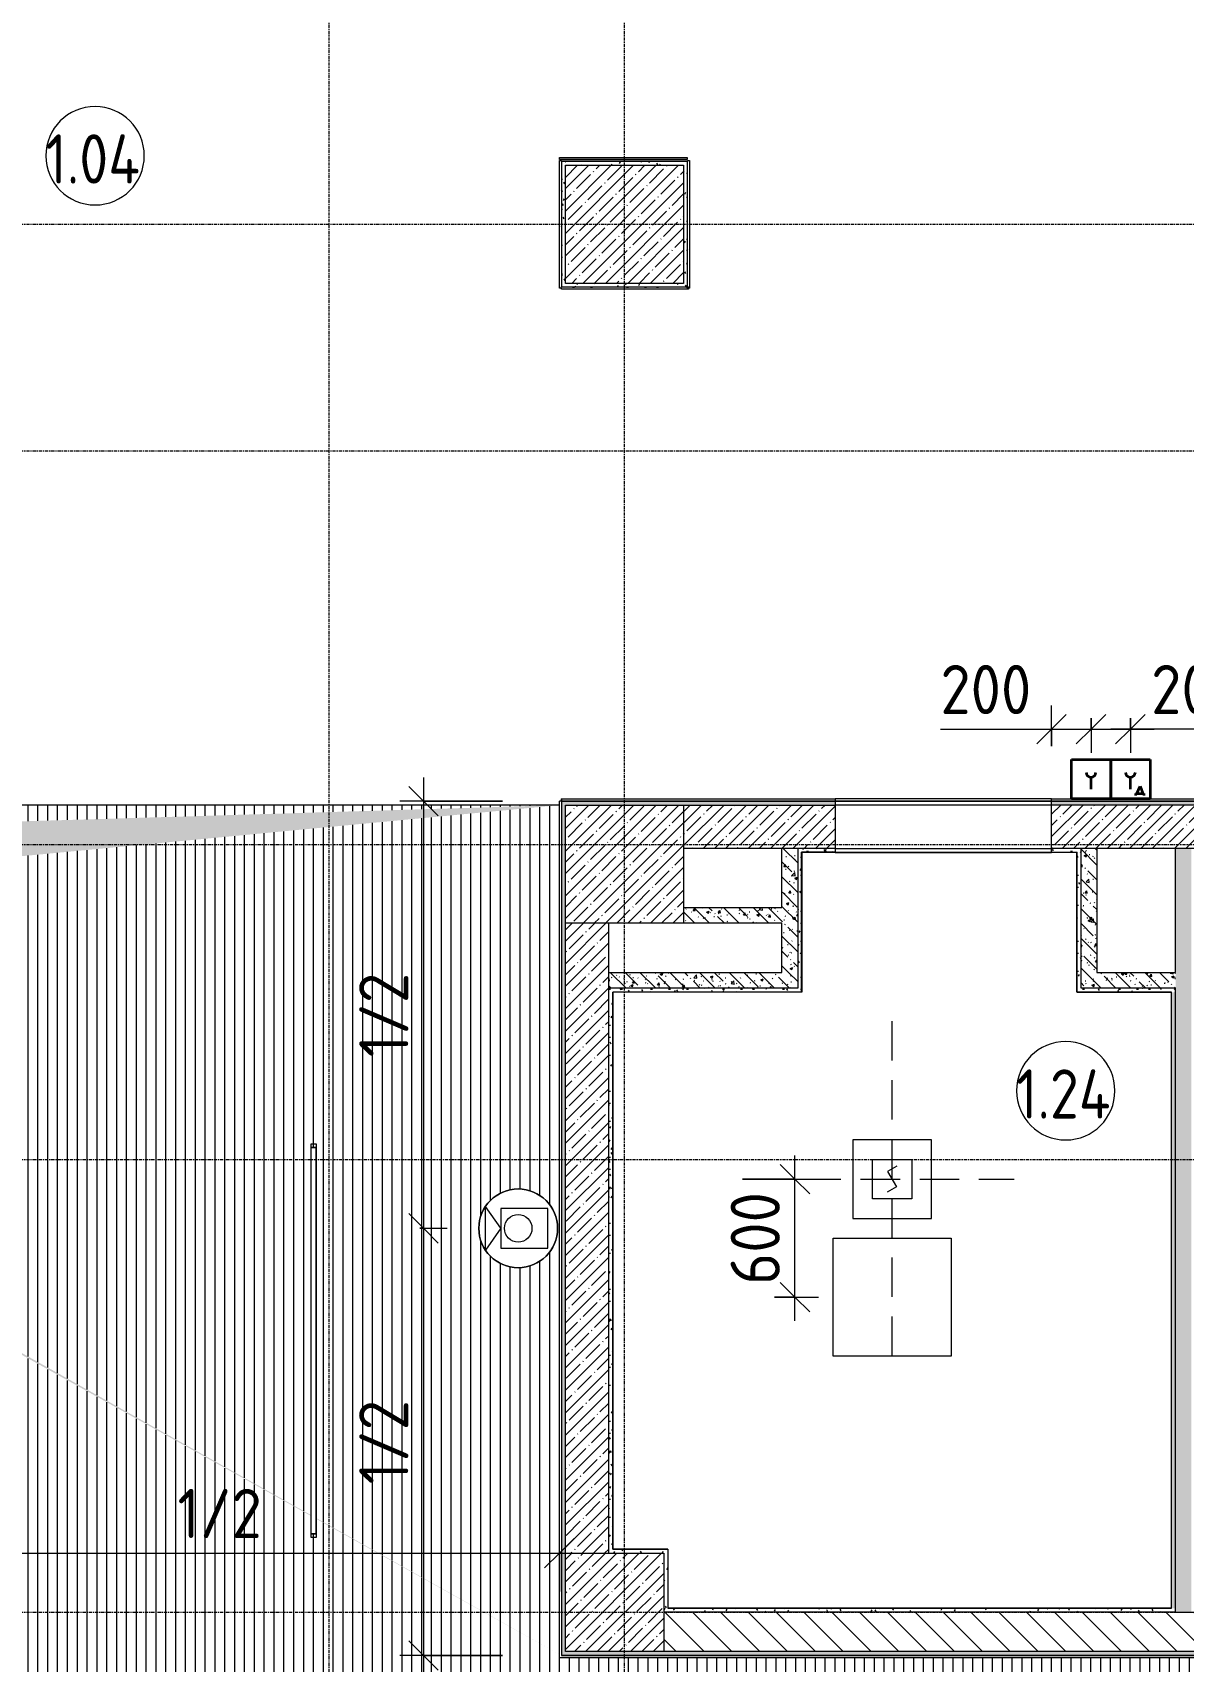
# Model space of a CAD drawing. Header units: millimetres. Extents: x 1311 to 195818, y -8553 to 29000.
# Drawn here: x 20448 to 26296, y 10850 to 19124 of the extents above; entities that cross this region are included whole.
import ezdxf

# ---------------------------------------------------------------- set-up
doc = ezdxf.new("R2010")
doc.units = ezdxf.units.MM
doc.linetypes.add('ADSK_Штрих_ш2 п1', pattern=[300, 200, -100])
doc.linetypes.add('Осевая', pattern=[31.75, 6.35, -4.7625, 15.875, -4.7625])
for name, color, linetype, lineweight in [('A-ANNO-DIMS', 7, 'Continuous', 9), ('A-ANNO-DIMS-100', 7, 'Continuous', 9), ('A-AREA-IDEN', 7, 'Continuous', 9), ('A-CLNG-PATT', 7, 'Continuous', 9), ('A-DETL', 7, 'Continuous', 9), ('A-DETL-5', 7, 'Continuous', 35), ('A-DETL-6', 7, 'ADSK_Штрих_ш2 п1', 9), ('A-WALL', 7, 'Continuous', 9), ('I-WALL', 7, 'Continuous', 9), ('S-COLS', 7, 'Continuous', 9), ('Оси-2', 7, 'Осевая', 9)]:
    doc.layers.add(name, color=color, linetype=linetype, lineweight=lineweight)
for name, color, linetype, lineweight, true_color in [('A-ANNO-NOTE', 1, 'Continuous', 9, 0xff0000), ('A-CLNG-1', 7, 'Continuous', 9, 0xeaeaea), ('A-WALL-1', 7, 'Continuous', 9, 0x3c3c3c), ('A-WALL-FNSH-1', 7, 'Continuous', 9, 0x3c3c3c), ('E-LITE-EQPM-1', 7, 'Continuous', 9, 0xff8080), ('I-WALL-1', 7, 'Continuous', 9, 0x535353), ('Q-SPCQ-1', 7, 'Continuous', 9, 0x008040), ('S-COLS-1', 9, 'Continuous', 9, 0x808080), ('S-COLS-2', 7, 'Continuous', 9, 0x3c3c3c)]:
    doc.layers.add(name, color=color, linetype=linetype, lineweight=lineweight, true_color=true_color)
doc.layers.add('A-CLNG-PATT-1', color=7, linetype='Continuous', lineweight=9, transparency=1)
doc.styles.add('GOST Common_3', font='GOST_Common.ttf', dxfattribs={"width": 0.9, "height": 250})
doc.styles.add('ISOCPEUR', font='isocpeur.ttf', dxfattribs={"width": 0.9, "height": 250})
doc.dimstyles.new('ISO-2_5_0_9К_БОЛЬШОЙ', dxfattribs={"dimscale": 304.8, "dimtxt": 248.995294, "dimasz": 0.492126, "dimexe": 0.393701, "dimexo": 0.984252, "dimgap": 0, "dimtad": 1, "dimdec": 0, "dimrnd": 10, "dimzin": 0, "dimdsep": 46, "dimtxsty": 'ISOCPEUR', "dimblk1": 'OBLIQUE', "dimblk2": 'OBLIQUE', "dimsah": 1, "dimcen": 0.09, "dimdle": 0.393701, "dimazin": 0, "dimtfac": 1, "dimtdec": 4, "dimtix": 1, "dimtmove": 0, "dimatfit": 3, "dimfxl": 1, "dimtvp": 1, "dimtolj": 1, "dimtzin": 0, "dimarcsym": 2})
doc.dimstyles.new('ISO-2_5_0_9К_БОЛЬШОЙ_1', dxfattribs={"dimscale": 304.8, "dimtxt": 248.995294, "dimasz": 0.492126, "dimexe": 0.393701, "dimexo": 0.984252, "dimgap": 0, "dimtad": 1, "dimdec": 0, "dimrnd": 10, "dimzin": 0, "dimdsep": 46, "dimtxsty": 'ISOCPEUR', "dimblk1": 'OBLIQUE', "dimblk2": 'OBLIQUE', "dimsah": 1, "dimcen": 0.09, "dimdle": 0.393701, "dimazin": 0, "dimtfac": 1, "dimtdec": 4, "dimtix": 1, "dimtmove": 1, "dimatfit": 3, "dimfxl": 1, "dimtvp": 1, "dimtolj": 1, "dimtzin": 0, "dimarcsym": 2})
pattern_1 = [(45, (9445.765, 0), (-57.02463, 57.02463), []), (45, (9502.79, 0), (-57.02463, 57.02463), [100.806, -20.161, 3.353, -16.808])]
pattern_2 = [(135, (9445.76, 0), (-75.43415, -75.43415), [106.68, -17.78, 3.556, -17.78]), (135, (9445.76, 75.39), (-75.43415, -75.43415), []), (50, (9445.76, 0), (127.5292, -11.1576), [13.335, -146.685]), (355, (9445.76, 0), (-24.6697, 133.74), [10.668, -117.348]), (100.451, (9456.39, -0.93), (102.8597, 122.5818), [11.333, -124.663]), (46.184, (9445.76, 35.56), (189.7552, -29.4304), [20.002, -220.027]), (96.636, (9461.58, 33.1), (166.1822, 173.1996), [17, -186.995]), (351.184, (9445.76, 35.56), (166.184, 173.1976), [16.002, -176.022]), (21, (9463.54, 26.67), (106.13027, -71.58603), [13.335, -146.685]), (326, (9463.54, 26.67), (43.2619, 128.93175), [10.668, -117.348]), (71.451, (9472.39, 20.7), (149.392, 57.34505), [11.333, -124.663]), (37.5, (9445.765, 0), (2.16223, 59.18836), [3.353, -112.573, 3.353, -115.773, -117.792]), (37.5, (9445.765, 0), (2.16223, 59.18836), [-235.052, 3.353, -114.44]), (7.5, (9445.765, 0), (46.77386, 70.12615), [3.353, -64.567, 3.353, -109.906, -44.894]), (7.5, (9445.765, 0), (46.77386, 70.12615), [-181.178, 3.353, -41.542]), (327.5, (9406.116, 0), (94.91367, -4.01009), [3.353, -41.097, 3.353, -135.331, -184.023]), (327.5, (9406.116, 0), (94.91367, -4.01009), [-183.134, 3.353, -180.67]), (317.5, (9388.336, 0), (103.69057, 17.79882), [3.353, -54.432, 3.353, -88.748, -130.683]), (317.5, (9388.336, 0), (103.69057, 17.79882), [-149.885, 3.353, -127.33])]
pattern_3 = [(0, (9445.765, 0), (121.92, 30.48), [10.058, -81.382, 10.058, -81.382, -487.68]), (0, (9445.765, 0), (121.92, 30.48), [-182.88, 10.058, -172.822, 10.058, -81.382, -213.36]), (0, (9445.765, 0), (121.92, 30.48), [-457.2, 10.058, -50.902, 10.058, -142.342]), (120, (9491.485, 15.24), (-87.356454, 90.345817), [10.058, -81.382, 10.058, -81.382, -487.68]), (120, (9491.485, 15.24), (-87.356454, 90.345817), [-182.88, 10.058, -172.822, 10.058, -81.382, -213.36]), (120, (9491.485, 15.24), (-87.356454, 90.345817), [-457.2, 10.058, -50.902, 10.058, -142.342]), (240, (9506.725, 76.2), (-34.563546, -120.825817), [10.058, -81.382, 10.058, -81.382, -487.68]), (240, (9506.725, 76.2), (-34.563546, -120.825817), [-182.88, 10.058, -172.822, 10.058, -81.382, -213.36]), (240, (9506.725, 76.2), (-34.563546, -120.825817), [-457.2, 10.058, -50.902, 10.058, -142.342])]

# ---------------------------------------------------------------- blocks, each defined once
blk = doc.blocks.new('BSC_Колонна _Прямоугольная - 600х600-V3-Сводный план потолков 1 этажа в осях 1-12')
at = {"layer": 'S-COLS-1'}
h = blk.add_hatch(dxfattribs=at)
h.set_pattern_fill('FP_7', color=256, style=0, pattern_type=2)
h.set_pattern_definition([(45, (-14010, -14900), (-57.02463, 57.02463), []), (45, (-13952.975, -14900), (-57.02463, 57.02463), [100.806, -20.161, 3.353, -16.808])])
h.paths.add_polyline_path([(-300, -300), (300, -300), (300, 300), (-300, 300)])
at = {"layer": 'S-COLS-2'}
for p, q in [((-300, 300), (300, 300)), ((-300, -300), (-300, 300)), ((300, 300), (300, -300)), ((300, -300), (-300, -300))]:
    blk.add_line(p, q, dxfattribs=at)
blk = doc.blocks.new('BSC_Колонна _Прямоугольная - 600х600-23295697-Сводный план потолков 1 этажа в осях 1-12')
at = {"layer": 'S-COLS-1'}
h = blk.add_hatch(dxfattribs=at)
h.set_pattern_fill('FP_8', color=256, style=0, pattern_type=2)
h.set_pattern_definition([(45, (-14010, -18150), (-57.02463, 57.02463), []), (45, (-13952.975, -18150), (-57.02463, 57.02463), [100.806, -20.161, 3.353, -16.808])])
h.paths.add_polyline_path([(300, -300), (300, 300), (-300, 300), (-300, -300)])
at = {"layer": 'S-COLS-2'}
for p, q in [((-300, 300), (300, 300)), ((-300, -300), (-300, 300)), ((300, 300), (300, -300)), ((300, -300), (-300, -300))]:
    blk.add_line(p, q, dxfattribs=at)
blk = doc.blocks.new('BSC_Колонна _Прямоугольная - 500х500-V35-Сводный план потолков 1 этажа в осях 1-12')
at = {"layer": 'S-COLS-1'}
h = blk.add_hatch(dxfattribs=at)
h.set_pattern_fill('FP_52', color=256, style=0, pattern_type=2)
h.set_pattern_definition([(45, (-13960, -11150), (-57.02463, 57.02463), []), (45, (-13902.975, -11150), (-57.02463, 57.02463), [100.806, -20.161, 3.353, -16.808])])
h.paths.add_polyline_path([(-250, -250), (250, -250), (250, 250), (-250, 250), (-250, 247.8)])
at = {"layer": 'S-COLS-2'}
for p, q in [((-250, 250), (250, 250)), ((-250, -250), (-250, 250)), ((250, 250), (250, -250)), ((250, -250), (-250, -250))]:
    blk.add_line(p, q, dxfattribs=at)
blk = doc.blocks.new('Downlight - Strip - 2000 мм-27655400-Сводный план потолков 1 этажа в осях 1-12')
at = {"layer": 'E-LITE-EQPM-1'}
for p, q in [((-1000, -231.3), (-1000, -205.9)), ((-1000, -205.9), (-980.9, -205.9)), ((-980.9, -231.3), (-1000, -231.3)), ((-980.9, -231.3), (-980.9, -205.9)), ((-980.9, -205.9), (981, -205.9)), ((-980.9, -205.9), (-980.9, -231.3)), ((-980.9, -231.3), (-980.9, -205.9)), ((-980.9, -205.9), (-980.9, -231.3)), ((-980.9, -205.9), (981, -205.9)), ((-980.9, -205.9), (981, -205.9)), ((981, -231.3), (-980.9, -231.3)), ((981, -231.3), (-980.9, -231.3)), ((-980.9, -231.3), (981, -231.3)), ((981, -205.9), (981, -231.3)), ((981, -231.3), (981, -205.9)), ((981, -205.9), (1000, -205.9)), ((981, -231.3), (981, -205.9)), ((981, -205.9), (981, -231.3)), ((1000, -231.3), (981, -231.3)), ((1000, -205.9), (1000, -231.3))]:
    blk.add_line(p, q, dxfattribs=at)
blk = doc.blocks.new('Видеокамера - Желтый-29490382-Сводный план потолков 1 этажа в осях 1-12')
at = {"layer": 'Q-SPCQ-1'}
for p, q in [((89, 100), (-151, 100)), ((-151, 100), (-151, -100)), ((89, 0), (166.6, 110.7)), ((89, -100), (89, 100)), ((166.6, 110.7), (166.6, -110.7)), ((89, 0), (166.6, -110.7)), ((-151, -100), (89, -100))]:
    blk.add_line(p, q, dxfattribs=at)
for radius in [200, 70]:
    blk.add_circle((0, 0), radius, dxfattribs=at)
for start, end in [(0, 180), (180, 360)]:
    blk.add_arc((0, 0), 200, start, end, dxfattribs=at)
blk = doc.blocks.new('DIMBLOCK26-Сводный план потолков 1 этажа в осях 1-12')
at = {"layer": 'A-ANNO-DIMS-100'}
for p, q in [((22434.3, 15340), (22434.3, 13050)), ((22835.8, 15220), (22314.3, 15220)), ((22434.3, 15220), (22835.8, 15220)), ((22415.8, 13050), (22554.3, 13050)), ((22434.3, 13050), (22415.8, 13050))]:
    blk.add_line(p, q, dxfattribs=at)
at = {"layer": 'A-ANNO-DIMS-100', "lineweight": 20}
for p, q in [((22434.3, 15220), (22359.3, 15295)), ((22434.3, 15220), (22509.3, 15145)), ((22434.3, 13050), (22359.3, 13125)), ((22434.3, 13050), (22509.3, 12975))]:
    blk.add_line(p, q, dxfattribs=at)
at = {"layer": 'A-ANNO-DIMS-100', "color": 0, "insert": (22107.7, 13919.5), "char_height": 250, "width": 517.144, "attachment_point": 1, "rotation": 90, "line_spacing_factor": 1.149209, "style": 'ISOCPEUR'}
blk.add_mtext('1/2', dxfattribs=at)
blk = doc.blocks.new('_Oblique')
at = {"color": 0, "linetype": 'ByBlock', "lineweight": -2}
blk.add_line((-0.5, -0.5), (0.5, 0.5), dxfattribs=at)
blk = doc.blocks.new('DIMBLOCK27-Сводный план потолков 1 этажа в осях 1-12')
at = {"layer": 'A-ANNO-DIMS-100', "lineweight": 20}
for p, q in [((22434.3, 13050), (22359.3, 13125)), ((22434.3, 13050), (22509.3, 12975)), ((22434.3, 10880), (22359.3, 10955)), ((22434.3, 10880), (22509.3, 10805))]:
    blk.add_line(p, q, dxfattribs=at)
at = {"layer": 'A-ANNO-DIMS-100'}
for p, q in [((22415.8, 13050), (22554.3, 13050)), ((22434.3, 13050), (22415.8, 13050)), ((22434.3, 13050), (22434.3, 10760)), ((22835.8, 10880), (22314.3, 10880)), ((22434.3, 10880), (22835.8, 10880))]:
    blk.add_line(p, q, dxfattribs=at)
at = {"layer": 'A-ANNO-DIMS-100', "color": 0, "insert": (22107.7, 11749.5), "char_height": 250, "width": 517.144, "attachment_point": 1, "rotation": 90, "line_spacing_factor": 1.149209, "style": 'ISOCPEUR'}
blk.add_mtext('1/2', dxfattribs=at)
blk = doc.blocks.new('Марка_Помещения - Номер-25198446-Сводный план потолков 1 этажа в осях 1-12')
at = {"layer": 'A-AREA-IDEN'}
for start, end in [(360, 180), (180, 360)]:
    blk.add_arc((0, 0), 2.5, start, end, dxfattribs=at)
blk = doc.blocks.new('DIMBLOCK56-Сводный план потолков 1 этажа в осях 1-12')
at = {"layer": 'A-ANNO-DIMS-100'}
for p, q in [((25625.8, 15500), (25625.8, 15705.3)), ((25826.4, 15641), (25826.4, 15465.3)), ((25826.4, 15585.3), (25826.4, 15641)), ((25060.8, 15585.3), (25634.9, 15585.3)), ((25505.8, 15585.3), (25826.4, 15585.3)), ((25625.8, 15585.3), (25625.8, 15500)), ((25634.9, 15585.3), (25726.1, 15585.3))]:
    blk.add_line(p, q, dxfattribs=at)
at = {"layer": 'A-ANNO-DIMS-100', "lineweight": 20}
for p, q in [((25625.8, 15585.3), (25700.8, 15660.3)), ((25826.4, 15585.3), (25901.4, 15660.3)), ((25625.8, 15585.3), (25550.8, 15510.3)), ((25826.4, 15585.3), (25751.4, 15510.3))]:
    blk.add_line(p, q, dxfattribs=at)
at = {"layer": 'A-ANNO-DIMS-100', "color": 0, "insert": (25060.8, 15911.9), "char_height": 250, "width": 568.858, "attachment_point": 1, "line_spacing_factor": 1.149209, "style": 'ISOCPEUR'}
blk.add_mtext('200', dxfattribs=at)
blk = doc.blocks.new('DIMBLOCK57-Сводный план потолков 1 этажа в осях 1-12')
at = {"layer": 'A-ANNO-DIMS-100', "lineweight": 20}
for p, q in [((25826.4, 15585.3), (25901.4, 15660.3)), ((26026.4, 15585.3), (26101.4, 15660.3)), ((25826.4, 15585.3), (25751.4, 15510.3)), ((26026.4, 15585.3), (25951.4, 15510.3))]:
    blk.add_line(p, q, dxfattribs=at)
at = {"layer": 'A-ANNO-DIMS-100'}
for p, q in [((25826.4, 15641), (25826.4, 15465.3)), ((25826.4, 15585.3), (25826.4, 15641)), ((26026.4, 15641), (26026.4, 15465.3)), ((26026.4, 15585.3), (26026.4, 15641)), ((25826.4, 15585.3), (26146.4, 15585.3)), ((26031.5, 15585.3), (25926.4, 15585.3)), ((26605.5, 15585.3), (26031.5, 15585.3))]:
    blk.add_line(p, q, dxfattribs=at)
at = {"layer": 'A-ANNO-DIMS-100', "color": 0, "insert": (26131.5, 15911.9), "char_height": 250, "width": 568.858, "attachment_point": 1, "line_spacing_factor": 1.149209, "style": 'ISOCPEUR'}
blk.add_mtext('200', dxfattribs=at)
blk = doc.blocks.new('DIMBLOCK61-Сводный план потолков 1 этажа в осях 1-12')
at = {"layer": 'A-ANNO-DIMS-100'}
for p, q in [((19675.8, 11205.9), (19675.8, 11519.8)), ((23124.8, 11205.9), (23124.8, 11519.8)), ((19675.8, 11399.8), (23244.8, 11399.8)), ((19675.8, 11399.8), (19675.8, 11205.9)), ((23124.8, 11399.8), (23124.8, 11205.9))]:
    blk.add_line(p, q, dxfattribs=at)
at = {"layer": 'A-ANNO-DIMS-100', "lineweight": 20}
for p, q in [((19675.8, 11399.8), (19750.8, 11474.8)), ((23124.8, 11399.8), (23199.8, 11474.8)), ((19675.8, 11399.8), (19600.8, 11324.8)), ((23124.8, 11399.8), (23049.8, 11324.8))]:
    blk.add_line(p, q, dxfattribs=at)
at = {"layer": 'A-ANNO-DIMS-100', "color": 0, "insert": (21184.8, 11726.4), "char_height": 250, "width": 517.144, "attachment_point": 1, "line_spacing_factor": 1.149209, "style": 'ISOCPEUR'}
blk.add_mtext('1/2', dxfattribs=at)
blk = doc.blocks.new('DIMBLOCK71-Сводный план потолков 1 этажа в осях 1-12')
at = {"layer": 'A-ANNO-DIMS-100'}
for p, q in [((24321.8, 12580), (24321.8, 13420)), ((24055.8, 13300), (24441.8, 13300)), ((24321.8, 13300), (24055.8, 13300)), ((24217.8, 12700), (24441.8, 12700)), ((24321.8, 12700), (24217.8, 12700))]:
    blk.add_line(p, q, dxfattribs=at)
at = {"layer": 'A-ANNO-DIMS-100', "lineweight": 20}
for p, q in [((24321.8, 13300), (24246.8, 13375)), ((24321.8, 13300), (24396.8, 13225)), ((24321.8, 12700), (24246.8, 12775)), ((24321.8, 12700), (24396.8, 12625))]:
    blk.add_line(p, q, dxfattribs=at)
at = {"layer": 'A-ANNO-DIMS-100', "color": 0, "insert": (23995.2, 12763), "char_height": 250, "width": 568.858, "attachment_point": 1, "rotation": 90, "line_spacing_factor": 1.149209, "style": 'ISOCPEUR'}
blk.add_mtext('600', dxfattribs=at)

msp = doc.modelspace()

# ---------------------------------------------------------------- hatches: boundary and pattern name
at = {"layer": 'A-CLNG-PATT'}
h = msp.add_hatch(dxfattribs=at)
h.set_pattern_fill('FP_90', color=256, style=0, pattern_type=2)
h.set_pattern_definition([(90, (12025.765, 14181.893), (50, -3e-15), [])])
h.paths.add_polyline_path([(20155.2, 7920), (29435.8, 7920), (29435.8, 10868.5), (23124.8, 10868.5), (23124.8, 10886.1), (21889.5, 11574.1), (21889.5, 11498.1), (21864.1, 11498.1), (21864.1, 11588.2), (19689.5, 12799.3), (19689.5, 12098.1), (19664.1, 12098.1), (19664.1, 12813.5), (16544.3, 14551), (16579.8, 14554.5), (19664.1, 12825.8), (19664.1, 14060), (19689.5, 14060), (19689.5, 12811.6), (21864.1, 11592.8), (21864.1, 13460), (21889.5, 13460), (21889.5, 11578.5), (23124.8, 10886.2), (23124.8, 15199), (16544.3, 14575.1), (16544.3, 15001), (23124.8, 15200), (16225.8, 15200), (16225.8, 14975), (16543.3, 14975), (16543.3, 14575), (16225.8, 14575), (16225.8, 12775), (16240.8, 12775), (16240.8, 12725), (16225.8, 12725), (16225.8, 10880), (12984.8, 10880), (12984.8, 11380), (11276.8, 11379), (11275.8, 10879.8), (9990.8, 10600), (12870.3, 10729.3), (10735.8, 7920), (17619.4, 7920)])
h.paths.add_polyline_path([(24610.8, 7921), (24610.8, 7941), (24710.8, 7941), (24710.8, 7921)])
h.paths.add_polyline_path([(24025.8, 7921), (23925.8, 7921), (23925.8, 7941), (24025.8, 7941)])
h.paths.add_polyline_path([(13588.5, 8019.5), (13563.1, 8019.5), (13563.1, 9981.4), (13588.5, 9981.4), (13588.5, 8141.5)])
h.paths.add_polyline_path([(21588.5, 8019.5), (21563.1, 8019.5), (21563.1, 9981.4), (21588.5, 9981.4), (21588.5, 8141.5)])
h.paths.add_polyline_path([(9575.8, 8520), (10735.8, 8520), (9990.8, 10600), (9575.8, 10600), (9575.8, 8521)])
h.paths.add_polyline_path([(17588.5, 8819.5), (17563.1, 8819.5), (17563.1, 10781.4), (17588.5, 10781.4), (17588.5, 9555.8)])
h.paths.add_polyline_path([(25563.1, 8820.1), (25563.1, 10782), (25588.5, 10782), (25588.5, 8820.1)])
h.paths.add_polyline_path([(9751.7, 9501), (9704.8, 9512.5), (9662.2, 9534.9), (9626.1, 9566.9), (9598.7, 9606.6), (9581.6, 9651.6), (9575.8, 9699.5), (9581.6, 9747.4), (9598.7, 9792.4), (9626.1, 9832.1), (9662.2, 9864.1), (9704.8, 9886.5), (9751.7, 9898), (9799.9, 9898), (9848.2, 9885.7), (9889.4, 9864.1), (9925.5, 9832.1), (9952.9, 9792.4), (9970, 9747.4), (9975.8, 9699.5), (9970, 9651.6), (9952.9, 9606.6), (9925.5, 9566.9), (9889.4, 9534.9), (9846.7, 9512.5), (9799.9, 9501), (9771.5, 9501)])
h.paths.add_polyline_path([(17464.1, 11498.1), (17464.1, 13460), (17489.5, 13460), (17489.5, 11498.1)])
h.paths.add_polyline_path([(22891.7, 12851.5), (22844.8, 12863), (22802.2, 12885.4), (22766.1, 12917.4), (22738.7, 12957.1), (22721.6, 13002.1), (22715.8, 13050), (22721.6, 13097.9), (22738.7, 13142.9), (22766.1, 13182.6), (22802.2, 13214.6), (22844.8, 13237), (22891.7, 13248.5), (22939.9, 13248.5), (22986.7, 13237), (23029.4, 13214.6), (23065.5, 13182.6), (23092.9, 13142.9), (23110, 13097.9), (23115.8, 13050), (23110, 13002.1), (23092.9, 12957.1), (23065.5, 12917.4), (23029.4, 12885.4), (22986.7, 12863), (22939.9, 12851.5)])
at = {"layer": 'A-CLNG-PATT-1'}
h = msp.add_hatch(color=256, dxfattribs=at)
h.paths.add_polyline_path([(10735.8, 7920), (12870.3, 10729.3), (9990.8, 10600), (10735.8, 8520), (10735.8, 7921)])
h.paths.add_polyline_path([(9990.8, 10600), (11275.8, 10880), (9990.8, 10880), (9990.8, 10612.5)])
h.paths.add_polyline_path([(23124.8, 10886.1), (23124.8, 10886.2), (21889.5, 11578.5), (21889.5, 11574.1), (23099.9, 10900)])
h.paths.add_polyline_path([(21864.1, 11588.2), (21864.1, 11592.8), (19689.5, 12811.6), (19689.5, 12799.3)])
h.paths.add_polyline_path([(19664.1, 12813.5), (19664.1, 12825.8), (16579.8, 14554.5), (16544.3, 14551), (18049, 13712.9)])
h.paths.add_polyline_path([(16544.3, 14575.1), (23124.8, 15199.7), (16544.3, 15001), (16544.3, 14641.5)])
at = {"layer": 'I-WALL'}
h = msp.add_hatch(dxfattribs=at)
h.set_pattern_fill('FP_84', color=256, style=0, pattern_type=2)
h.set_pattern_definition(pattern_3)
h.paths.add_polyline_path([(23135.8, 18450), (23755.8, 18450), (23755.8, 18470), (23135.8, 18470)])
h = msp.add_hatch(dxfattribs=at)
h.set_pattern_fill('FP_84', color=256, style=0, pattern_type=2)
h.set_pattern_definition(pattern_3)
h.paths.add_polyline_path([(23755.8, 17850), (23775.8, 17850), (23775.8, 18470), (23755.8, 18470), (23755.8, 18450)])
h = msp.add_hatch(dxfattribs=at)
h.set_pattern_fill('FP_84', color=256, style=0, pattern_type=2)
h.set_pattern_definition(pattern_3)
h.paths.add_polyline_path([(23135.8, 17830), (23137.8, 17832), (23155.8, 17832), (23155.8, 18450), (23135.8, 18450)])
h = msp.add_hatch(dxfattribs=at)
h.set_pattern_fill('FP_84', color=256, style=0, pattern_type=2)
h.set_pattern_definition(pattern_3)
h.paths.add_polyline_path([(23156.4, 17830), (23775.8, 17830), (23773.8, 17832), (23775.8, 17832), (23775.8, 17850), (23155.8, 17850), (23155.8, 17830)])
h = msp.add_hatch(dxfattribs=at)
h.set_pattern_fill('FP_84', color=256, style=0, pattern_type=2)
h.set_pattern_definition(pattern_3)
h.paths.add_polyline_path([(28156, 15200), (29655.8, 15200), (29655.8, 15220), (25625.8, 15220), (25625.8, 15200), (27762.3, 15200)])
h.paths.add_polyline_path([(24335.8, 15200), (24525.8, 15200), (24525.8, 15220), (23135.8, 15220), (23135.8, 15200), (24255.8, 15200)])
h = msp.add_hatch(dxfattribs=at)
h.set_pattern_fill('FP_84', color=256, style=0, pattern_type=2)
h.set_pattern_definition(pattern_3)
h.paths.add_polyline_path([(23155.8, 10880), (23155.8, 15200), (23135.8, 15200), (23135.8, 10880)])
h = msp.add_hatch(dxfattribs=at)
h.set_pattern_fill('FP_1', color=256, style=0, pattern_type=2)
h.set_pattern_definition(pattern_1)
h.paths.add_polyline_path([(29435.8, 14980), (29655.8, 14980), (29655.8, 15200), (28156, 15200), (28156, 14980), (29030.2, 14980)])
h.paths.add_polyline_path([(26255.8, 14980), (27556, 14980), (27556, 15200), (25625.8, 15200), (25625.8, 14980), (25855.8, 14980)])
h.paths.add_polyline_path([(24255.8, 14980), (24525.8, 14980), (24525.8, 15200), (23755.8, 15200), (23755.8, 14980), (23958.7, 14980)])
h = msp.add_hatch(dxfattribs=at)
h.set_pattern_fill('FP_41', color=256, style=0, pattern_type=2)
h.set_pattern_definition(pattern_2)
h.paths.add_polyline_path([(24255.8, 14350), (24335.8, 14350), (24335.8, 14980), (24255.8, 14980), (24255.8, 14600)])
h = msp.add_hatch(dxfattribs=at)
h.set_pattern_fill('FP_84', color=256, style=0, pattern_type=2)
h.set_pattern_definition(pattern_3)
h.paths.add_polyline_path([(24335.8, 14270), (24355.8, 14270), (24355.8, 14980), (24335.8, 14980), (24335.8, 14350)])
h = msp.add_hatch(dxfattribs=at)
h.set_pattern_fill('FP_84', color=256, style=0, pattern_type=2)
h.set_pattern_definition(pattern_3)
h.paths.add_polyline_path([(25625.8, 14960), (25775.8, 14960), (25775.8, 14980), (25625.8, 14980)])
h.paths.add_polyline_path([(24525.8, 14960), (24525.8, 14980), (24355.8, 14980), (24355.8, 14960), (24368.8, 14960)])
h = msp.add_hatch(dxfattribs=at)
h.set_pattern_fill('FP_41', color=256, style=0, pattern_type=2)
h.set_pattern_definition(pattern_2)
h.paths.add_polyline_path([(25775.8, 14350), (25855.8, 14350), (25855.8, 14980), (25775.8, 14980), (25775.8, 14641.5)])
h = msp.add_hatch(dxfattribs=at)
h.set_pattern_fill('FP_41', color=256, style=0, pattern_type=2)
h.set_pattern_definition(pattern_2)
h.paths.add_polyline_path([(26335.8, 11100), (26335.8, 14980), (26255.8, 14980), (26255.8, 11100)])
h = msp.add_hatch(dxfattribs=at)
h.set_pattern_fill('FP_84', color=256, style=0, pattern_type=2)
h.set_pattern_definition(pattern_3)
h.paths.add_polyline_path([(25755.8, 14250), (25775.8, 14250), (25775.8, 14960), (25755.8, 14959.8), (25755.8, 14270)])
h = msp.add_hatch(dxfattribs=at)
h.set_pattern_fill('FP_41', color=256, style=0, pattern_type=2)
h.set_pattern_definition(pattern_2)
h.paths.add_polyline_path([(23755.8, 14600), (24255.8, 14600), (24255.8, 14680), (23755.8, 14680)])
h = msp.add_hatch(dxfattribs=at)
h.set_pattern_fill('FP_1', color=256, style=0, pattern_type=2)
h.set_pattern_definition(pattern_1)
h.paths.add_polyline_path([(23155.9, 11400), (23375.8, 11400), (23375.8, 14600), (23155.8, 14600), (23155.8, 11400)])
h = msp.add_hatch(dxfattribs=at)
h.set_pattern_fill('FP_41', color=256, style=0, pattern_type=2)
h.set_pattern_definition(pattern_2)
h.paths.add_polyline_path([(24255.8, 14270), (24335.8, 14270), (24335.8, 14350), (23375.8, 14350), (23375.8, 14270), (23958.7, 14270)])
h = msp.add_hatch(dxfattribs=at)
h.set_pattern_fill('FP_41', color=256, style=0, pattern_type=2)
h.set_pattern_definition(pattern_2)
h.paths.add_polyline_path([(25855.8, 14270), (26255.8, 14270), (26255.8, 14350), (25775.8, 14350), (25775.8, 14270)])
h = msp.add_hatch(dxfattribs=at)
h.set_pattern_fill('FP_84', color=256, style=0, pattern_type=2)
h.set_pattern_definition(pattern_3)
h.paths.add_polyline_path([(23375.8, 11420), (23395.8, 11420.1), (23395.8, 14270), (23375.8, 14270), (23375.8, 11855.8)])
h = msp.add_hatch(dxfattribs=at)
h.set_pattern_fill('FP_84', color=256, style=0, pattern_type=2)
h.set_pattern_definition(pattern_3)
h.paths.add_polyline_path([(23958.7, 14250), (24355.8, 14250), (24355.8, 14270), (23395.8, 14270), (23395.8, 14250), (23463.8, 14250)])
h = msp.add_hatch(dxfattribs=at)
h.set_pattern_fill('FP_84', color=256, style=0, pattern_type=2)
h.set_pattern_definition(pattern_3)
h.paths.add_polyline_path([(25775.8, 14250), (26255.8, 14250), (26255.8, 14270), (25775.8, 14270)])
h = msp.add_hatch(dxfattribs=at)
h.set_pattern_fill('FP_84', color=256, style=0, pattern_type=2)
h.set_pattern_definition(pattern_3)
h.paths.add_polyline_path([(26235.8, 11120), (26255.8, 11120), (26255.8, 14250), (26235.8, 14249), (26235.8, 11121)])
h = msp.add_hatch(dxfattribs=at)
h.set_pattern_fill('FP_84', color=256, style=0, pattern_type=2)
h.set_pattern_definition(pattern_3)
h.paths.add_polyline_path([(23395.8, 11400), (23655.8, 11400), (23655.8, 11420), (23375.8, 11420), (23375.8, 11400)])
h = msp.add_hatch(dxfattribs=at)
h.set_pattern_fill('FP_84', color=256, style=0, pattern_type=2)
h.set_pattern_definition(pattern_3)
h.paths.add_polyline_path([(23655.8, 11120), (23675.8, 11120), (23675.8, 11420), (23655.8, 11420), (23655.8, 11133)])
h = msp.add_hatch(dxfattribs=at)
h.set_pattern_fill('FP_84', color=256, style=0, pattern_type=2)
h.set_pattern_definition(pattern_3)
h.paths.add_polyline_path([(26255.8, 11100), (26255.8, 11120), (23655.8, 11120), (23655.8, 11100), (26235.8, 11100)])
h = msp.add_hatch(dxfattribs=at)
h.set_pattern_fill('FP_18', color=256, style=0, pattern_type=2)
h.set_pattern_definition([(135, (9445.76, 0), (-70.7107, -70.7107), [])])
h.paths.add_polyline_path([(27762.3, 10900), (29155.8, 10900), (29155.8, 11100), (23655.8, 11100), (23655.8, 10900), (25226.6, 10900)])
h = msp.add_hatch(dxfattribs=at)
h.set_pattern_fill('FP_84', color=256, style=0, pattern_type=2)
h.set_pattern_definition(pattern_3)
h.paths.add_polyline_path([(29347.1, 10880), (29445.8, 10880), (29445.8, 10900), (23155.8, 10900), (23155.8, 10880), (29155.8, 10880)])

# ---------------------------------------------------------------- linework, layer by layer
at = {"layer": 'A-ANNO-NOTE'}
for p, q in [((24515.3, 13000), (25115.3, 13000)), ((24515.3, 12400), (24515.3, 13000)), ((25115.3, 13000), (25115.3, 12400)), ((25115.3, 12400), (24515.3, 12400))]:
    msp.add_line(p, q, dxfattribs=at)
at = {"layer": 'A-CLNG-1'}
for p, q in [((23124.8, 15200), (16225.8, 15200)), ((29435.8, 10880), (23135.8, 10880))]:
    msp.add_line(p, q, dxfattribs=at)
at = {"layer": 'A-DETL'}
for p, q in [((24615.3, 13500), (24615.3, 13100)), ((25015.3, 13500), (24615.3, 13500)), ((25015.3, 13100), (25015.3, 13500)), ((24840.4, 13366.5), (24792.8, 13339)), ((24792.8, 13339), (24837.8, 13261)), ((24837.8, 13261), (24790.1, 13233.5)), ((24615.3, 13100), (25015.3, 13100))]:
    msp.add_line(p, q, dxfattribs=at)
at = {"layer": 'A-DETL-5'}
for p, q in [((25726.4, 15431), (25926.4, 15431)), ((25726.4, 15231), (25726.4, 15431)), ((25926.4, 15431), (25926.4, 15231)), ((25926.4, 15431), (26126.4, 15431)), ((25926.4, 15231), (25926.4, 15431)), ((26126.4, 15431), (26126.4, 15231)), ((25826.4, 15281), (25826.4, 15341)), ((26026.4, 15281), (26026.4, 15341)), ((25926.4, 15231), (25726.4, 15231)), ((26126.4, 15231), (25926.4, 15231)), ((26053.8, 15249.2), (26053.8, 15259.2)), ((26053.8, 15259.2), (26094.6, 15259.2)), ((26059.6, 15259.2), (26076.5, 15295.5)), ((26076.5, 15295.5), (26089.6, 15259.2)), ((26094.6, 15259.2), (26094.6, 15249.2))]:
    msp.add_line(p, q, dxfattribs=at)
for centre in [(25826.4, 15366), (26026.4, 15366)]:
    msp.add_arc(centre, 25, 180, 0, dxfattribs=at)
at = {"layer": 'A-DETL-6'}
for p, q in [((24815.3, 12402.5), (24815.3, 14102.5)), ((24715.3, 13400), (24915.3, 13400)), ((24715.3, 13200), (24715.3, 13400)), ((24915.3, 13400), (24915.3, 13200)), ((24355.8, 13300), (25435.8, 13300)), ((24915.3, 13200), (24715.3, 13200))]:
    msp.add_line(p, q, dxfattribs=at)
at = {"layer": 'A-WALL'}
for p, q in [((24525.8, 14960), (24355.8, 14960)), ((24355.8, 14250), (24355.8, 14960)), ((25625.8, 14960), (25755.8, 14960)), ((25755.8, 14250), (25755.8, 14960)), ((24355.8, 14250), (23395.8, 14250)), ((23395.8, 11420), (23395.8, 14250)), ((25775.8, 14250), (26235.8, 14250)), ((26235.8, 11120), (26235.8, 14250)), ((23675.8, 11420), (23675.8, 11120)), ((26235.8, 11120), (23675.8, 11120))]:
    msp.add_line(p, q, dxfattribs=at)
at = {"layer": 'A-WALL-1'}
for p, q in [((23135.8, 18470), (23775.8, 18470)), ((23135.8, 17830), (23135.8, 17832)), ((23775.8, 17830), (23135.8, 17830)), ((23135.8, 15220), (24525.8, 15220)), ((23755.8, 15200), (24525.8, 15200)), ((24525.8, 15220), (24525.8, 14960)), ((25625.8, 14960), (25625.8, 15220)), ((25625.8, 15220), (29675.8, 15220)), ((29655.8, 15200), (25625.8, 15200)), ((24525.8, 14980), (23755.8, 14980)), ((24255.8, 14680), (24255.8, 14980)), ((24335.8, 14980), (24335.8, 14270)), ((27556, 14980), (25625.8, 14980)), ((25775.8, 14270), (25775.8, 14980)), ((25855.8, 14980), (25855.8, 14350)), ((26255.8, 14350), (26255.8, 14980)), ((23755.8, 14680), (24255.8, 14680)), ((23155.8, 11400), (23155.8, 14600)), ((23375.8, 11400), (23375.8, 14600)), ((24255.8, 14600), (23755.8, 14600)), ((24255.8, 14350), (24255.8, 14600)), ((23375.8, 14350), (24255.8, 14350)), ((25855.8, 14350), (26255.8, 14350)), ((24335.8, 14270), (23375.8, 14270)), ((26255.8, 14270), (25775.8, 14270)), ((26255.8, 11100), (26255.8, 14270)), ((23395.8, 11420), (23396.8, 11420)), ((26255.8, 11100), (23655.8, 11100)), ((26255.8, 11100), (29155.8, 11100)), ((29155.8, 10900), (23655.8, 10900))]:
    msp.add_line(p, q, dxfattribs=at)
at = {"layer": 'A-WALL-FNSH-1'}
for p, q in [((23124.8, 18479), (23124.8, 18490)), ((23124.8, 18490), (23774.8, 18490)), ((23774.8, 18479), (23124.8, 18479)), ((23124.8, 17825.5), (23124.8, 18474.5)), ((23124.8, 18474.5), (23135.8, 18474.5)), ((23135.8, 18474.5), (23135.8, 17832)), ((23774.8, 18490), (23774.8, 18479)), ((23775.8, 17825.5), (23775.8, 18474.5)), ((23775.8, 18474.5), (23786.8, 18474.5)), ((23786.8, 18474.5), (23786.8, 17825.5)), ((23135.8, 17825.5), (23124.8, 17825.5)), ((23135.8, 17832), (23780.3, 17832)), ((23135.8, 17821), (23135.8, 17825.5)), ((23780.3, 17821), (23135.8, 17821)), ((23786.8, 17825.5), (23775.8, 17825.5)), ((23780.3, 17832), (23780.3, 17821)), ((23135.8, 15231), (23135.8, 10879.5)), ((23135.8, 15231), (24525.8, 15231)), ((24525.8, 15231), (24525.8, 15220)), ((25625.8, 15231), (29676.8, 15231)), ((25625.8, 15220), (25625.8, 15231)), ((23124.8, 10868.5), (23124.8, 15220)), ((24525.8, 15220), (23124.8, 15220)), ((29675.8, 15220), (25625.8, 15220)), ((24525.8, 14959), (24356.8, 14959)), ((24356.8, 14959), (24356.8, 14249)), ((24525.8, 14960), (24525.8, 14959)), ((25625.8, 14959), (25625.8, 14960)), ((25754.8, 14959), (25625.8, 14959)), ((25754.8, 14249), (25754.8, 14959)), ((24356.8, 14249), (23396.8, 14249)), ((23396.8, 14249), (23396.8, 11421)), ((26234.8, 14249), (25754.8, 14249)), ((25755.8, 14250), (25775.8, 14250)), ((26234.8, 11121), (26234.8, 14249)), ((23396.8, 11421), (23676.8, 11421)), ((23675.8, 11420), (23396.8, 11420)), ((23676.8, 11421), (23676.8, 11121)), ((23676.8, 11121), (26234.8, 11121)), ((29665.8, 10868.5), (23124.8, 10868.5)), ((23135.8, 10879.5), (29665.8, 10879.5))]:
    msp.add_line(p, q, dxfattribs=at)
at = {"layer": 'I-WALL-1'}
for p, q in [((23775.8, 18471), (23135.8, 18471)), ((23134.8, 15231), (23134.8, 15220)), ((23134.8, 15231), (23135.8, 15231)), ((25625.8, 15231), (24525.8, 15231)), ((25625.8, 15220), (24525.8, 15220)), ((24525.8, 15220), (25625.8, 15220)), ((25625.8, 15200), (24525.8, 15200)), ((24525.8, 14980), (25625.8, 14980)), ((24525.8, 14960), (25625.8, 14960)), ((24525.8, 14959), (25625.8, 14959))]:
    msp.add_line(p, q, dxfattribs=at)
at = {"layer": 'Оси-2'}
for p, q in [((21955.8, 593.7), (21955.8, 24898.1)), ((23455.8, 593.7), (23455.8, 24898.1)), ((9007.3, 18150), (45435.8, 18150)), ((9007.3, 17000), (45435.8, 17000)), ((9007.3, 15000), (44835.8, 15000)), ((9007.3, 13400), (44835.8, 13400)), ((9007.3, 11100), (45435.8, 11100))]:
    msp.add_line(p, q, dxfattribs=at)

# ---------------------------------------------------------------- block references
at = {"layer": 'A-AREA-IDEN', "xscale": 99.99999999999993, "yscale": 99.99999999999993, "zscale": 99.99999999999993}
for p in [(20765.9, 18498.5), (25697.6, 13748.9)]:
    msp.add_blockref('Марка_Помещения - Номер-25198446-Сводный план потолков 1 этажа в осях 1-12', p, dxfattribs=at)
at = {"layer": 'E-LITE-EQPM-1', "rotation": 89.9999999999999}
msp.add_blockref('Downlight - Strip - 2000 мм-27655400-Сводный план потолков 1 этажа в осях 1-12', (21658.1, 12479), dxfattribs=at)
at = {"layer": 'Q-SPCQ-1', "rotation": 180}
msp.add_blockref('Видеокамера - Желтый-29490382-Сводный план потолков 1 этажа в осях 1-12', (22915.8, 13050), dxfattribs=at)
at = {"layer": 'S-COLS'}
for name, p in [('BSC_Колонна _Прямоугольная - 600х600-23295697-Сводный план потолков 1 этажа в осях 1-12', (23455.8, 18150)), ('BSC_Колонна _Прямоугольная - 600х600-V3-Сводный план потолков 1 этажа в осях 1-12', (23455.8, 14900)), ('BSC_Колонна _Прямоугольная - 500х500-V35-Сводный план потолков 1 этажа в осях 1-12', (23405.8, 11150))]:
    msp.add_blockref(name, p, dxfattribs=at)

# ---------------------------------------------------------------- texts
at = {"layer": 'A-AREA-IDEN', "char_height": 250, "width": 627.721, "attachment_point": 1, "style": 'GOST Common_3'}
for s, insert in [('1.04', (20515, 18607.1)), ('1.24', (25446.7, 13857.5))]:
    msp.add_mtext(s, dxfattribs=dict(at, insert=insert))

# ---------------------------------------------------------------- dimensions: what is measured, and where the dimension line sits
at = {"layer": 'A-ANNO-DIMS'}
for base, p1, p2, override, picture, middle in [((25826.4, 15585.3), (25625.8, 15200), (25826.4, 15341), {"dimpost": '<>', "dimfxl": 245.191747}, 'DIMBLOCK56-Сводный план потолков 1 этажа в осях 1-12', (25345.3, 15745.2)), ((26026.4, 15585.3), (25826.4, 15341), (26026.4, 15341), {"dimpost": '<>', "dimfxl": 200}, 'DIMBLOCK57-Сводный план потолков 1 этажа в осях 1-12', (26415.9, 15745.2))]:
    dim = msp.add_linear_dim(base=base, p1=p1, p2=p2, dimstyle='ISO-2_5_0_9К_БОЛЬШОЙ_1', override=override, dxfattribs=at)
    dim.commit()
    dim.dimension.update_dxf_attribs({"geometry": picture, "text_midpoint": middle, "dimtype": 160})
for base, p1, p2, picture, middle in [((22434.3, 13050), (23135.8, 15220), (22715.8, 13050), 'DIMBLOCK26-Сводный план потолков 1 этажа в осях 1-12', (22309.3, 14135)), ((22434.3, 10880), (22715.8, 13050), (23135.8, 10880), 'DIMBLOCK27-Сводный план потолков 1 этажа в осях 1-12', (22309.3, 11965))]:
    dim = msp.add_linear_dim(base=base, p1=p1, p2=p2, angle=90, text='1/2', dimstyle='ISO-2_5_0_9К_БОЛЬШОЙ', override={"dimpost": '<>', "dimfxl": 2210.271458}, dxfattribs=at)
    dim.commit()
    dim.dimension.update_dxf_attribs({"geometry": picture, "text_midpoint": middle})
dim = msp.add_linear_dim(base=(24321.8, 13300), p1=(24517.8, 12700), p2=(24355.8, 13300), angle=90, dimstyle='ISO-2_5_0_9К_БОЛЬШОЙ', override={"dimpost": '<>', "dimfxl": 621.485318}, dxfattribs=at)
dim.commit()
dim.dimension.update_dxf_attribs({"geometry": 'DIMBLOCK71-Сводный план потолков 1 этажа в осях 1-12', "text_midpoint": (24196.8, 13000)})
dim = msp.add_linear_dim(base=(23124.8, 11399.8), p1=(19675.8, 11505.9), p2=(23124.8, 11505.9), text='1/2', dimstyle='ISO-2_5_0_9К_БОЛЬШОЙ', override={"dimpost": '<>', "dimfxl": 3448.999932}, dxfattribs=at)
dim.commit()
dim.dimension.update_dxf_attribs({"geometry": 'DIMBLOCK61-Сводный план потолков 1 этажа в осях 1-12', "text_midpoint": (21400.3, 11524.8)})

doc.saveas('drawing.dxf')
